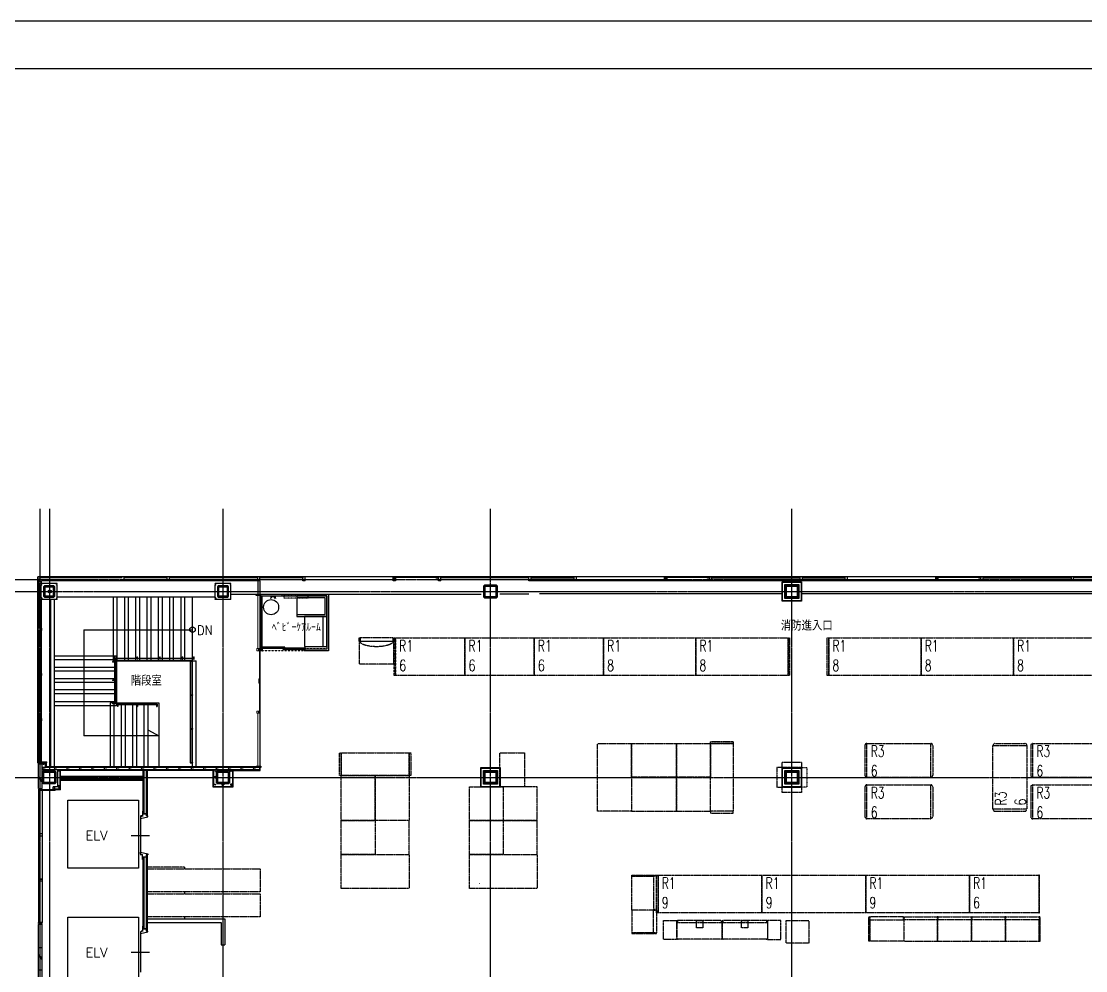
# Model space of a CAD drawing. Header units: millimetres. Extents: x 0 to 181737, y 0 to 59400.
# Drawn here: x 109345 to 137601, y 34191 to 59400 of the extents above; entities that cross this region are included whole.
import ezdxf

# ---------------------------------------------------------------- set-up
doc = ezdxf.new("R2010")
doc.units = ezdxf.units.MM
doc.header["$LTSCALE"] = 0.2
for name, pattern in [('CENTER', [50.8, 31.75, -6.35, 6.35, -6.35]), ('DASHED1', [2.5, 1.25, -1.25]), ('HIDDEN', [9.525, 6.35, -3.175]), ('HIDDEN2', [0.1875, 0.125, -0.0625])]:
    doc.linetypes.add(name, pattern=pattern)
doc.layers.get('Defpoints').update_dxf_attribs({"color": 5})
for name, color, linetype in [('A_室名', 8, 'Continuous'), ('A_建築', 8, 'Continuous'), ('A_建築（下図）', 8, 'Continuous'), ('A_建築（什器）', 8, 'Continuous'), ('A_建築（軽鉄下地）', 8, 'Continuous'), ('A_記述', 3, 'Continuous'), ('冷設', 8, 'HIDDEN')]:
    doc.layers.add(name, color=color, linetype=linetype)
doc.layers.add('A_通芯', color=8, linetype='CENTER', plot=False)
doc.layers.add('冷設_種類', color=213, linetype='HIDDEN', plot=False)
doc.styles.add('ROMANS', font='romans.shx', dxfattribs={"bigfont": 'bigfont.shx'})
doc.styles.get("Standard").update_dxf_attribs({"font": 'simplex.shx', "width": 0.8, "bigfont": 'extfont2.shx'})
doc.styles.add('Standard-A', font='romans.shx', dxfattribs={"bigfont": 'extfont2.shx'})

msp = doc.modelspace()

# ---------------------------------------------------------------- linework, layer by layer
at = {"layer": 'A_建築'}
for p, q in [((112572.5, 39510), (112572.5, 38359.14)), ((112687.5, 39510), (112687.5, 38299.14)), ((110390, 39271.5), (112572.5, 39271.5)), ((110390, 39250.5), (112572.5, 39250.5)), ((112572.5, 37209.14), (112572.5, 35305)), ((112687.5, 37269.14), (112687.5, 35245)), ((112687.5, 35572.07), (114750, 35572.07)), ((112687.5, 35472.07), (114650, 35472.07)), ((114650, 35472.07), (114650, 34875)), ((114750, 35572.07), (114750, 34875)), ((114650, 34875), (114750, 34875))]:
    msp.add_line(p, q, dxfattribs=at)
at = {"layer": 'A_建築', "linetype": 'Continuous'}
for p, q in [((112526, 38279.14), (112513, 38279.14)), ((112513, 38279.14), (112513, 38234.14)), ((112513, 38234.14), (112702.5, 38274.14)), ((112566.5, 38299.14), (112526, 38299.14)), ((112526, 38299.14), (112526, 38279.14)), ((112566.5, 38353.14), (112566.5, 38287.79)), ((112702.5, 38299.14), (112662.5, 38299.14)), ((112702.5, 38274.14), (112702.5, 38299.14)), ((112513, 37289.14), (112513, 37334.14)), ((112513, 37334.14), (112702.5, 37294.14)), ((112526, 37289.14), (112513, 37289.14)), ((112526, 37269.14), (112526, 37289.14)), ((112566.5, 37269.14), (112526, 37269.14)), ((112566.5, 37215.14), (112566.5, 37280.49)), ((112702.5, 37269.14), (112662.5, 37269.14)), ((112702.5, 37294.14), (112702.5, 37269.14)), ((112526, 35225), (112513, 35225)), ((112513, 35225), (112513, 35180)), ((112513, 35180), (112702.5, 35220)), ((112566.5, 35245), (112526, 35245)), ((112526, 35245), (112526, 35225)), ((112566.5, 35299), (112566.5, 35233.65)), ((112702.5, 35245), (112662.5, 35245)), ((112702.5, 35220), (112702.5, 35245))]:
    msp.add_line(p, q, dxfattribs=at)
at = {"layer": 'A_建築'}
for points in [[(129540, 44520), (130060, 44520), (130060, 44000), (129540, 44000)], [(129552.5, 44507.5), (130047.5, 44507.5), (130047.5, 44012.5), (129552.5, 44012.5)], [(121540, 39585), (122060, 39585), (122060, 39065), (121540, 39065)], [(121552.5, 39572.5), (122047.5, 39572.5), (122047.5, 39077.5), (121552.5, 39077.5)], [(129540, 39585), (130060, 39585), (130060, 39065), (129540, 39065)], [(129552.5, 39572.5), (130047.5, 39572.5), (130047.5, 39077.5), (129552.5, 39077.5)], [(112641.5, 38353.14), (112641.5, 38359.14), (112572.5, 38359.14), (112572.5, 38428.14), (112566.5, 38428.14), (112566.5, 38353.14)], [(112641.5, 37215.14), (112641.5, 37209.14), (112572.5, 37209.14), (112572.5, 37140.14), (112566.5, 37140.14), (112566.5, 37215.14)], [(112641.5, 35299), (112641.5, 35305), (112572.5, 35305), (112572.5, 35374), (112566.5, 35374), (112566.5, 35299)]]:
    msp.add_lwpolyline(points, close=True, dxfattribs=at)
at = {"layer": 'A_建築', "lineweight": 13}
for points in [[(115624.98, 42745.03), (115624.98, 44150)], [(115668.97, 41945), (115668.97, 42685.02)], [(115668.97, 41825.02), (115668.97, 41085)], [(115624.98, 41025.03), (115624.98, 39620.02)]]:
    msp.add_lwpolyline(points, dxfattribs=at)
at = {"layer": 'A_建築', "lineweight": 25}
msp.add_lwpolyline([(115690, 39620.02), (115690, 44150)], dxfattribs=at)
at = {"layer": 'A_建築', "lineweight": 13}
for points in [[(115600, 42745.03), (115641.49, 42745.03), (115641.49, 42685.02), (115600, 42685.02)], [(115647.98, 42745.03), (115690, 42745.03), (115690, 42685.02), (115647.98, 42685.02)], [(115690, 41825.02), (115690, 41885.03), (115647.98, 41885.03), (115690, 41885.03), (115690, 41945), (115647.98, 41945), (115647.98, 41885.03), (115647.98, 41825.02)], [(115600, 41025.03), (115641.49, 41025.03), (115641.49, 41085), (115600, 41085)], [(115647.98, 41025.03), (115690, 41025.03), (115690, 41085), (115647.98, 41085)]]:
    msp.add_lwpolyline(points, close=True, dxfattribs=at)
at = {"layer": 'A_建築（下図）', "color": 8, "linetype": 'Continuous'}
for p, q in [((157950, 44645), (109780, 44645)), ((109780, 39735), (109780, 44645)), ((112080, 44645), (112020, 44645)), ((112080, 44545), (112080, 44645)), ((112080, 44545), (112080, 44645)), ((113280, 44645), (113220, 44645)), ((113220, 44545), (113220, 44645)), ((113280, 44545), (113280, 44645)), ((113280, 44545), (113280, 44645)), ((115680, 44645), (115620, 44645)), ((115620, 44545), (115620, 44645)), ((115680, 44545), (115680, 44645)), ((115680, 44545), (115680, 44645)), ((116880, 44645), (116820, 44645)), ((116820, 44545), (116820, 44645)), ((116820, 44615), (116820, 44645)), ((116820, 44615), (116820, 44645)), ((116820, 44645), (116820, 44615)), ((116880, 44545), (116880, 44645)), ((116880, 44545), (116880, 44645)), ((119220, 44615), (119220, 44645)), ((119280, 44645), (119220, 44645)), ((119280, 44615), (119280, 44645)), ((119280, 44615), (119280, 44645)), ((119280, 44645), (119280, 44615)), ((120360, 44615), (120360, 44645)), ((120420, 44645), (120360, 44645)), ((120480, 44645), (120420, 44645)), ((120420, 44545), (120420, 44645)), ((120420, 44615), (120420, 44645)), ((120420, 44615), (120420, 44645)), ((120420, 44645), (120420, 44615)), ((120480, 44545), (120480, 44645)), ((120480, 44545), (120480, 44645)), ((122880, 44645), (122820, 44645)), ((122820, 44545), (122820, 44645)), ((122880, 44545), (122880, 44645)), ((122880, 44545), (122880, 44645)), ((124080, 44645), (124020, 44645)), ((124020, 44545), (124020, 44645)), ((124080, 44545), (124080, 44645)), ((124080, 44545), (124080, 44645)), ((126420, 44615), (126420, 44645)), ((126480, 44645), (126420, 44645)), ((126480, 44615), (126480, 44645)), ((126480, 44615), (126480, 44645)), ((126480, 44645), (126480, 44615)), ((127560, 44615), (127560, 44645)), ((127620, 44645), (127560, 44645)), ((127680, 44645), (127620, 44645)), ((127620, 44545), (127620, 44645)), ((127620, 44615), (127620, 44645)), ((127620, 44615), (127620, 44645)), ((127620, 44645), (127620, 44615)), ((127680, 44545), (127680, 44645)), ((127680, 44545), (127680, 44645)), ((130080, 44645), (130020, 44645)), ((130020, 44545), (130020, 44645)), ((130080, 44545), (130080, 44645)), ((130080, 44545), (130080, 44645)), ((131280, 44645), (131220, 44645)), ((131220, 44545), (131220, 44645)), ((131280, 44545), (131280, 44645)), ((131280, 44545), (131280, 44645)), ((133620, 44615), (133620, 44645)), ((133680, 44645), (133620, 44645)), ((133680, 44615), (133680, 44645)), ((133680, 44615), (133680, 44645)), ((133680, 44645), (133680, 44615)), ((134760, 44615), (134760, 44645)), ((134820, 44645), (134760, 44645)), ((134880, 44645), (134820, 44645)), ((134820, 44545), (134820, 44645)), ((134820, 44615), (134820, 44645)), ((134820, 44615), (134820, 44645)), ((134820, 44645), (134820, 44615)), ((134880, 44545), (134880, 44645)), ((134880, 44545), (134880, 44645)), ((137280, 44645), (137220, 44645)), ((137220, 44545), (137220, 44645)), ((137280, 44545), (137280, 44645)), ((137280, 44545), (137280, 44645)), ((109810, 43285), (109810, 44585)), ((112020, 44625), (109840, 44625)), ((109875.2, 44445), (109875.2, 44470)), ((110295.2, 44470), (109875.2, 44470)), ((109890.2, 44445), (109875.2, 44445)), ((109875.2, 44090), (109875.2, 44430)), ((109890.2, 44430), (109875.2, 44430)), ((113220, 44545), (109880, 44545)), ((109880, 44470), (109880, 44545)), ((109890.2, 44430), (109890.2, 44445)), ((110295.2, 44445), (110280.2, 44445)), ((110280.2, 44430), (110280.2, 44445)), ((110295.2, 44430), (110280.2, 44430)), ((110295.2, 44445), (110295.2, 44470)), ((110295.2, 44090), (110295.2, 44430)), ((112080, 44545), (112020, 44545)), ((113220, 44625), (112080, 44625)), ((113280, 44545), (113220, 44545)), ((115620, 44625), (113280, 44625)), ((115620, 44545), (113280, 44545)), ((114490, 44445), (114490, 44470)), ((114910, 44470), (114490, 44470)), ((114505, 44445), (114490, 44445)), ((114490, 44090), (114490, 44430)), ((114505, 44430), (114490, 44430)), ((114505, 44430), (114505, 44445)), ((114910, 44445), (114895, 44445)), ((114895, 44430), (114895, 44445)), ((114910, 44430), (114895, 44430)), ((114910, 44445), (114910, 44470)), ((114910, 44090), (114910, 44430)), ((115680, 44545), (115620, 44545)), ((115620, 44545), (115620, 44185)), ((116820, 44625), (115680, 44625)), ((115680, 44545), (115680, 44185)), ((116880, 44545), (116820, 44545)), ((119220, 44565), (116880, 44565)), ((119280, 44615), (119220, 44615)), ((119280, 44605), (119220, 44605)), ((119220, 44545), (119220, 44605)), ((119280, 44545), (119220, 44545)), ((120360, 44630), (119280, 44630)), ((119280, 44545), (119280, 44605)), ((119280, 44545), (119280, 44605)), ((119280, 44605), (119280, 44545)), ((120420, 44615), (120360, 44615)), ((120480, 44545), (120420, 44545)), ((122820, 44625), (120480, 44625)), ((121650, 44393), (121667, 44410)), ((121650, 44127), (121650, 44393)), ((121662, 44393), (121667, 44398)), ((121662, 44127), (121662, 44393)), ((121667, 44410), (121933, 44410)), ((121667, 44398), (121933, 44398)), ((121933, 44410), (121950, 44393)), ((121933, 44398), (121938, 44393)), ((121938, 44393), (121938, 44127)), ((121950, 44393), (121950, 44127)), ((122880, 44545), (122820, 44545)), ((122880, 44625), (124020, 44625)), ((157950, 44545), (122880, 44545)), ((124080, 44545), (124020, 44545)), ((126420, 44565), (124080, 44565)), ((126480, 44615), (126420, 44615)), ((126480, 44605), (126420, 44605)), ((126420, 44545), (126420, 44605)), ((126480, 44545), (126420, 44545)), ((127560, 44630), (126480, 44630)), ((126480, 44545), (126480, 44605)), ((126480, 44545), (126480, 44605)), ((126480, 44605), (126480, 44545)), ((127620, 44615), (127560, 44615)), ((127680, 44545), (127620, 44545)), ((127680, 44625), (130020, 44625)), ((129650, 44393), (129667, 44410)), ((129650, 44127), (129650, 44393)), ((129662, 44393), (129667, 44398)), ((129662, 44127), (129662, 44393)), ((129667, 44410), (129933, 44410)), ((129667, 44398), (129933, 44398)), ((129933, 44410), (129950, 44393)), ((129933, 44398), (129938, 44393)), ((129938, 44393), (129938, 44127)), ((129950, 44393), (129950, 44127)), ((130080, 44545), (130020, 44545)), ((130080, 44625), (131220, 44625)), ((131280, 44545), (131220, 44545)), ((133620, 44565), (131280, 44565)), ((133680, 44615), (133620, 44615)), ((133680, 44605), (133620, 44605)), ((133620, 44545), (133620, 44605)), ((133680, 44545), (133620, 44545)), ((134760, 44630), (133680, 44630)), ((133680, 44545), (133680, 44605)), ((133680, 44545), (133680, 44605)), ((133680, 44605), (133680, 44545)), ((134820, 44615), (134760, 44615)), ((134880, 44545), (134820, 44545)), ((134880, 44625), (137220, 44625)), ((137280, 44545), (137220, 44545)), ((138420, 44625), (137280, 44625)), ((109890.2, 44090), (109875.2, 44090)), ((109890.2, 44090), (109890.2, 44075)), ((110295.2, 44090), (110280.2, 44090)), ((110280.2, 44090), (110280.2, 44075)), ((110285, 44115), (114490, 44115)), ((111790, 42421), (111790, 44115)), ((112090, 42421), (112090, 44115)), ((112390, 42421), (112390, 44115)), ((112690, 42421), (112690, 44115)), ((112990, 42421), (112990, 44115)), ((113290, 42421), (113290, 44115)), ((113590, 42421), (113590, 44115)), ((113890, 39607.5), (113890, 44115)), ((114505, 44090), (114490, 44090)), ((114505, 44090), (114505, 44075)), ((114910, 44090), (114895, 44090)), ((114895, 44090), (114895, 44075)), ((114910, 44185), (115580, 44185)), ((115580, 44150), (115580, 44185)), ((115580, 44185), (115700, 44185)), ((115700, 44150), (115580, 44150)), ((115640, 44185), (115682, 44185)), ((115700, 44185), (115700, 44150)), ((115700, 44185), (121550, 44185)), ((121667, 44110), (121650, 44127)), ((121667, 44122), (121662, 44127)), ((121933, 44122), (121667, 44122)), ((121933, 44110), (121667, 44110)), ((121950, 44127), (121933, 44110)), ((121938, 44127), (121933, 44122)), ((121933, 44122), (121933, 44122)), ((121933, 44110), (121933, 44110)), ((122045, 44195), (122820, 44195)), ((129565, 44195), (123105, 44195)), ((129667, 44110), (129650, 44127)), ((129667, 44122), (129662, 44127)), ((129933, 44122), (129667, 44122)), ((129933, 44110), (129667, 44110)), ((129950, 44127), (129933, 44110)), ((129938, 44127), (129933, 44122)), ((129933, 44122), (129933, 44122)), ((129933, 44110), (129933, 44110)), ((139765, 44195), (130035, 44195)), ((109875.2, 44050), (109875.2, 44075)), ((109890.2, 44075), (109875.2, 44075)), ((110295.2, 44050), (109875.2, 44050)), ((109880, 39735), (109880, 44050)), ((110220, 44050), (110220, 39607.5)), ((110295.2, 44075), (110280.2, 44075)), ((110295.2, 44050), (110295.2, 44075)), ((114490, 44050), (114490, 44075)), ((114505, 44075), (114490, 44075)), ((114910, 44050), (114490, 44050)), ((114910, 44075), (114895, 44075)), ((114910, 44050), (114910, 44075)), ((109780, 43285), (109780, 43225)), ((109880, 43285), (109780, 43285)), ((109880, 43285), (109780, 43285)), ((109880, 43285), (109880, 43225)), ((109880, 43225), (109780, 43225)), ((109810, 39735), (109810, 43225)), ((111790, 42445), (110220, 42445)), ((111770, 42397), (111770, 42385)), ((111830, 42397), (111770, 42397)), ((111830, 42385), (111770, 42385)), ((111790, 42427), (113890, 42427)), ((111790, 42421), (113890, 42421)), ((111820, 42521), (111832, 42521)), ((111820, 42461), (111820, 42521)), ((111820, 42461), (111832, 42461)), ((111820, 42385), (111820, 41289.5)), ((111830, 42397), (111830, 42385)), ((111830, 42385), (111830, 41289.5)), ((111832, 42461), (111832, 42521)), ((112420, 42481), (111832, 42481)), ((112420, 42471), (111832, 42471)), ((111864, 42421), (111864, 41227.5)), ((111870, 42421), (111870, 41227.5)), ((112420, 42521), (112432, 42521)), ((112420, 42461), (112420, 42521)), ((112420, 42461), (112432, 42461)), ((112432, 42461), (112432, 42521)), ((113020, 42481), (112432, 42481)), ((113020, 42471), (112432, 42471)), ((113020, 42521), (113032, 42521)), ((113020, 42461), (113020, 42521)), ((113020, 42461), (113032, 42461)), ((113032, 42461), (113032, 42521)), ((113620, 42481), (113032, 42481)), ((113620, 42471), (113032, 42471)), ((113620, 42521), (113632, 42521)), ((113620, 42461), (113620, 42521)), ((113620, 42461), (113632, 42461)), ((113632, 42461), (113632, 42521)), ((113920, 42481), (113632, 42481)), ((113920, 42471), (113632, 42471)), ((113830, 42419.5), (113830, 42407.5)), ((113830, 42419.5), (113890, 42419.5)), ((113830, 42407.5), (113890, 42407.5)), ((113840, 41519.5), (113840, 42407.5)), ((113850, 41519.5), (113850, 42407.5)), ((113890, 42419.5), (113890, 42407.5)), ((113920, 42521), (113932, 42521)), ((113920, 42461), (113920, 42521)), ((113920, 42461), (113932, 42461)), ((113932, 42461), (113932, 42521)), ((111864, 42145), (110220, 42145)), ((109780, 42085), (109780, 42025)), ((109880, 42085), (109780, 42085)), ((109880, 42085), (109780, 42085)), ((109880, 42025), (109780, 42025)), ((109880, 42085), (109880, 42025)), ((111870, 41845), (110220, 41845)), ((111770, 41907), (111770, 41895)), ((111830, 41907), (111770, 41907)), ((111830, 41895), (111770, 41895)), ((111830, 41907), (111830, 41895)), ((111870, 41545), (110220, 41545)), ((111770, 41289.5), (111770, 41277.5)), ((111830, 41289.5), (111770, 41289.5)), ((111830, 41277.5), (111770, 41277.5)), ((111830, 41289.5), (111830, 41277.5)), ((111870, 41307.5), (113000, 41307.5)), ((111870, 41301.5), (113000, 41301.5)), ((111912, 41267.5), (111900, 41267.5)), ((111900, 41267.5), (111900, 41207.5)), ((111912, 41267.5), (111912, 41207.5)), ((112420, 41257.5), (111912, 41257.5)), ((112100, 41307.5), (112100, 39607.5)), ((112400, 41307.5), (112400, 39607.5)), ((112420, 41267.5), (112432, 41267.5)), ((112420, 41267.5), (112420, 41207.5)), ((112432, 41267.5), (112432, 41207.5)), ((112938, 41257.5), (112432, 41257.5)), ((112700, 41307.5), (112700, 39607.5)), ((112938, 41267.5), (112950, 41267.5)), ((112938, 41267.5), (112938, 41207.5)), ((112950, 41267.5), (112950, 41207.5)), ((113000, 41307.5), (113000, 39607.5)), ((113830, 41519.5), (113830, 41507.5)), ((113830, 41519.5), (113890, 41519.5)), ((113830, 41507.5), (113890, 41507.5)), ((113840, 40619.5), (113840, 41507.5)), ((113850, 40619.5), (113850, 41507.5)), ((113890, 41519.5), (113890, 41507.5)), ((111870, 41227.5), (110230, 41227.5)), ((111800, 41227.5), (111800, 39607.5)), ((111912, 41207.5), (111900, 41207.5)), ((112420, 41247.5), (111912, 41247.5)), ((112420, 41207.5), (112432, 41207.5)), ((112938, 41247.5), (112432, 41247.5)), ((112938, 41207.5), (112950, 41207.5)), ((109810, 40885), (109780, 40885)), ((109810, 40885), (109780, 40885)), ((109780, 40885), (109810, 40885)), ((109780, 40885), (109780, 40825)), ((109810, 40825), (109780, 40825)), ((109810, 40885), (109810, 40825)), ((109820, 40885), (109820, 40825)), ((109880, 40885), (109820, 40885)), ((109880, 40885), (109820, 40885)), ((109820, 40885), (109880, 40885)), ((109880, 40825), (109820, 40825)), ((109880, 40885), (109880, 40825)), ((113830, 40619.5), (113830, 40607.5)), ((113830, 40619.5), (113890, 40619.5)), ((113830, 40607.5), (113890, 40607.5)), ((113840, 39719.5), (113840, 40607.5)), ((113850, 39719.5), (113850, 40607.5)), ((113890, 40619.5), (113890, 40607.5)), ((109780, 39700), (109780, 39735)), ((109880, 39735), (109780, 39735)), ((109810, 39735), (109780, 39735)), ((109810, 39735), (109780, 39735)), ((109780, 39735), (109810, 39735)), ((109880, 39700), (109780, 39700)), ((109880, 39700), (109780, 39700)), ((109800, 39677), (109808, 39685)), ((109800, 39033), (109800, 39677)), ((109808, 39685), (109892, 39685)), ((109880, 39700), (109880, 39735)), ((109880, 39735), (110020, 39735)), ((109880, 39710), (110020, 39710)), ((109892, 39685), (109900, 39677)), ((109900, 39033), (109900, 39677)), ((115580, 39587.5), (109900, 39587.5)), ((109990, 39587.5), (109990, 39710)), ((109998, 39587.5), (109998, 39710)), ((115580, 39595.5), (109998, 39595.5)), ((110010, 39607.5), (110010, 39710)), ((115580, 39607.5), (110010, 39607.5)), ((110020, 39710), (110020, 39735)), ((113830, 39719.5), (113830, 39707.5)), ((113830, 39719.5), (113890, 39719.5)), ((113830, 39707.5), (113890, 39707.5)), ((113890, 39719.5), (113890, 39707.5)), ((115580, 39585), (115580, 39620)), ((115580, 39620), (115700, 39620)), ((115700, 39585), (115580, 39585)), ((115677.5, 39522.5), (115677.5, 39585)), ((115690, 39510), (115690, 39585)), ((115700, 39620), (115700, 39585)), ((109800, 39343.82), (109900, 39243.82)), ((109800, 39299.5), (109900, 39199.5)), ((115677.5, 39522.5), (109900, 39522.5)), ((110312.5, 39072.5), (110312.5, 39522.5)), ((110377.5, 39007.5), (110377.5, 39522.5)), ((110390, 38995), (110390, 39510)), ((114440, 39510), (110390, 39510)), ((114440, 39065), (114440, 39510)), ((114452.5, 39142.5), (114452.5, 39522.5)), ((114947.5, 39522.5), (114947.5, 39077.5)), ((114960, 39510), (114960, 39065)), ((114960, 39510), (115690, 39510)), ((109800, 39033), (109808, 39025)), ((109800, 39010), (109800, 38975)), ((109900, 39010), (109800, 39010)), ((109808, 39025), (109892, 39025)), ((109892, 39025), (109900, 39033)), ((109900, 39010), (109900, 38975)), ((110240, 38995), (109900, 38995)), ((110312.5, 39072.5), (110192.62, 39072.5)), ((110192.62, 39007.5), (110192.62, 39072.5)), ((110377.5, 39007.5), (110192.62, 39007.5)), ((110192.62, 38995), (110192.62, 39007.5)), ((110390, 38995), (110192.62, 38995)), ((110240, 38975), (110240, 38995)), ((114960, 39065), (114440, 39065)), ((114947.5, 39077.5), (114452.5, 39077.5)), ((109900, 38975), (109800, 38975)), ((109900, 38975), (109800, 38975)), ((109800, 38975), (109800, 35475)), ((109830, 35475), (109830, 38975)), ((110240, 38975), (109900, 38975)), ((109900, 38975), (109900, 35475)), ((109800, 37825), (109800, 37765)), ((109900, 37825), (109800, 37825)), ((109900, 37825), (109800, 37825)), ((109800, 37825), (109800, 37765)), ((109900, 37825), (109800, 37825)), ((109900, 37825), (109800, 37825)), ((109900, 37765), (109800, 37765)), ((109900, 37765), (109800, 37765)), ((109900, 37825), (109900, 37765)), ((109900, 37825), (109900, 37765)), ((109830, 36625), (109800, 36625)), ((109830, 36625), (109800, 36625)), ((109800, 36625), (109830, 36625)), ((109800, 36625), (109800, 36565)), ((109830, 36565), (109800, 36565)), ((109830, 36625), (109830, 36565)), ((109840, 36625), (109840, 36565)), ((109900, 36625), (109840, 36625)), ((109900, 36625), (109840, 36625)), ((109840, 36625), (109900, 36625)), ((109900, 36565), (109840, 36565)), ((109900, 36625), (109900, 36565)), ((109800, 35440), (109800, 35475)), ((109900, 35475), (109800, 35475)), ((109900, 35440), (109800, 35440)), ((109800, 35417), (109808, 35425)), ((109800, 17533.21), (109800, 35417)), ((109808, 35425), (109892, 35425)), ((109892, 35425), (109900, 35417)), ((109900, 35440), (109900, 35475)), ((109900, 17625.5), (109900, 35417)), ((109899.65, 34801.24), (109799.65, 34801.24)), ((109800, 34624.68), (109900, 34524.68)), ((109800, 34580.36), (109900, 34480.36)), ((109899.65, 34201.24), (109799.65, 34201.24))]:
    msp.add_line(p, q, dxfattribs=at)
at = {"layer": 'A_建築（下図）', "color": 8}
for p, q in [((121625, 44410), (121650, 44435)), ((121625, 44110), (121625, 44410)), ((121650, 44435), (121950, 44435)), ((121650, 44435), (121650, 44435)), ((121950, 44435), (121975, 44410)), ((121975, 44410), (121975, 44110)), ((129625, 44410), (129650, 44435)), ((129625, 44110), (129625, 44410)), ((129650, 44435), (129950, 44435)), ((129650, 44435), (129650, 44435)), ((129950, 44435), (129975, 44410)), ((129975, 44410), (129975, 44110)), ((111890, 42445), (111890, 44115)), ((112190, 42421), (112190, 44115)), ((112490, 42421), (112490, 44115)), ((112790, 42421), (112790, 44115)), ((113090, 42421), (113090, 44115)), ((113390, 42421), (113390, 44115)), ((113690, 42421), (113690, 44115)), ((121650, 44085), (121625, 44110)), ((121950, 44085), (121650, 44085)), ((121975, 44110), (121950, 44085)), ((129650, 44085), (129625, 44110)), ((129950, 44085), (129650, 44085)), ((129975, 44110), (129950, 44085)), ((110120, 44050), (110120, 39607.5)), ((111870, 42545), (110220, 42545)), ((111790, 42445), (111890, 42445)), ((111870, 42421), (111870, 42545)), ((113890, 42421), (113990, 42421)), ((113990, 39607.5), (113990, 42421)), ((111864, 42245), (110220, 42245)), ((111870, 41945), (110220, 41945)), ((111870, 41645), (110220, 41645)), ((111800, 41327.5), (110230, 41327.5)), ((111700, 41307.5), (111700, 39607.5)), ((111870, 41307.5), (111700, 41307.5)), ((111800, 41327.5), (111800, 41227.5)), ((112000, 41307.5), (112000, 39607.5)), ((112300, 41307.5), (112300, 39607.5)), ((112600, 41307.5), (112600, 39607.5))]:
    msp.add_line(p, q, dxfattribs=at)
at = {"layer": 'A_建築（下図）', "linetype": 'Continuous'}
for p, q in [((110584.08, 38717.14), (112459.08, 38717.14)), ((110584.08, 36917.14), (110584.08, 38717.14)), ((112459.08, 38717.14), (112459.08, 36917.14)), ((112510.08, 38311.14), (112510.08, 37257.14)), ((112264.08, 37784.14), (112744.08, 37784.14)), ((112459.08, 36917.14), (110584.08, 36917.14)), ((110584.08, 35613), (112459.08, 35613)), ((110584.08, 33813), (110584.08, 35613)), ((112459.08, 35613), (112459.08, 33813)), ((112510.08, 35207), (112510.08, 34153)), ((112264.08, 34680), (112744.08, 34680))]:
    msp.add_line(p, q, dxfattribs=at)
at = {"layer": 'A_建築（下図）', "color": 8, "linetype": 'Continuous', "flags": 128}
for points in [[(109840, 44585), (109780, 44585), (109780, 44645), (109840, 44645), (109840, 44585)], [(109977.2, 44135), (110193.2, 44135), (110210.2, 44152), (110210.2, 44368), (110193.2, 44385), (109977.2, 44385), (109960.2, 44368), (109960.2, 44152), (109977.2, 44135)], [(109977.2, 44144), (110193.2, 44144), (110201.2, 44152), (110201.2, 44368), (110193.2, 44376), (109977.2, 44376), (109969.2, 44368), (109969.2, 44152), (109977.2, 44144)], [(114592, 44135), (114808, 44135), (114825, 44152), (114825, 44368), (114808, 44385), (114592, 44385), (114575, 44368), (114575, 44152), (114592, 44135)], [(114592, 44144), (114808, 44144), (114816, 44152), (114816, 44368), (114808, 44376), (114592, 44376), (114584, 44368), (114584, 44152), (114592, 44144)], [(110218.2, 39175), (109952.2, 39175), (109935.2, 39192), (109935.2, 39458), (109952.2, 39475), (110218.2, 39475), (110235.2, 39458), (110235.2, 39192), (110218.2, 39175)], [(110218.2, 39187), (109952.2, 39187), (109947.2, 39192), (109947.2, 39458), (109952.2, 39463), (110218.2, 39463), (110223.2, 39458), (110223.2, 39192), (110218.2, 39187)], [(114833, 39175), (114567, 39175), (114550, 39192), (114550, 39458), (114567, 39475), (114833, 39475), (114850, 39458), (114850, 39192), (114833, 39175)], [(114833, 39175), (114567, 39175), (114550, 39192), (114550, 39458), (114567, 39475), (114833, 39475), (114850, 39458), (114850, 39192), (114833, 39175)], [(114833, 39175), (114567, 39175), (114550, 39192), (114550, 39458), (114567, 39475), (114833, 39475), (114850, 39458), (114850, 39192), (114833, 39175)], [(114833, 39187), (114567, 39187), (114562, 39192), (114562, 39458), (114567, 39463), (114833, 39463), (114838, 39458), (114838, 39192), (114833, 39187)], [(114833, 39187), (114567, 39187), (114562, 39192), (114562, 39458), (114567, 39463), (114833, 39463), (114838, 39458), (114838, 39192), (114833, 39187)], [(114833, 39187), (114567, 39187), (114562, 39192), (114562, 39458), (114567, 39463), (114833, 39463), (114838, 39458), (114838, 39192), (114833, 39187)], [(121933, 39175), (121667, 39175), (121650, 39192), (121650, 39458), (121667, 39475), (121933, 39475), (121950, 39458), (121950, 39192), (121933, 39175)], [(121933, 39187), (121667, 39187), (121662, 39192), (121662, 39458), (121667, 39463), (121933, 39463), (121938, 39458), (121938, 39192), (121933, 39187)], [(129933, 39175), (129667, 39175), (129650, 39192), (129650, 39458), (129667, 39475), (129933, 39475), (129950, 39458), (129950, 39192), (129933, 39175)], [(129933, 39187), (129667, 39187), (129662, 39192), (129662, 39458), (129667, 39463), (129933, 39463), (129938, 39458), (129938, 39192), (129933, 39187)]]:
    msp.add_lwpolyline(points, close=True, dxfattribs=at)
at = {"layer": 'A_建築（下図）', "color": 8, "flags": 128}
for points in [[(109960.2, 44110), (110210.2, 44110), (110235.2, 44135), (110235.2, 44385), (110210.2, 44410), (109960.2, 44410), (109935.2, 44385), (109935.2, 44135), (109960.2, 44110)], [(114575, 44110), (114825, 44110), (114850, 44135), (114850, 44385), (114825, 44410), (114575, 44410), (114550, 44385), (114550, 44135), (114575, 44110)], [(109935.2, 39500), (110235.2, 39500), (110260.2, 39475), (110260.2, 39175), (110235.2, 39150), (109935.2, 39150), (109910.2, 39175), (109910.2, 39475), (109935.2, 39500)], [(114550, 39500), (114850, 39500), (114875, 39475), (114875, 39175), (114850, 39150), (114550, 39150), (114525, 39175), (114525, 39475), (114550, 39500)], [(121650, 39500), (121950, 39500), (121975, 39475), (121975, 39175), (121950, 39150), (121650, 39150), (121625, 39175), (121625, 39475), (121650, 39500)], [(129650, 39500), (129950, 39500), (129975, 39475), (129975, 39175), (129950, 39150), (129650, 39150), (129625, 39175), (129625, 39475), (129650, 39500)]]:
    msp.add_lwpolyline(points, close=True, dxfattribs=at)
at = {"layer": 'A_建築（下図）', "color": 8, "linetype": 'Continuous', "flags": 128}
for points in [[(109940, 39675), (109940, 39665), (109925, 39665), (109925, 39710), (109940, 39710), (109943, 39705), (109972, 39705), (109975, 39710), (109990, 39710), (109990, 39665), (109975, 39665), (109975, 39675)], [(109960, 39537.5), (109970, 39537.5), (109970, 39522.5), (109925, 39522.5), (109925, 39537.5), (109930, 39540.5), (109930, 39569.5), (109925, 39572.5), (109925, 39587.5), (109970, 39587.5), (109970, 39572.5), (109960, 39572.5)], [(110265, 39537.5), (110275, 39537.5), (110275, 39522.5), (110230, 39522.5), (110230, 39537.5), (110235, 39540.5), (110235, 39569.5), (110230, 39572.5), (110230, 39587.5), (110275, 39587.5), (110275, 39572.5), (110265, 39572.5)], [(110595, 39537.5), (110605, 39537.5), (110605, 39522.5), (110560, 39522.5), (110560, 39537.5), (110565, 39540.5), (110565, 39569.5), (110560, 39572.5), (110560, 39587.5), (110605, 39587.5), (110605, 39572.5), (110595, 39572.5)], [(110925, 39537.5), (110935, 39537.5), (110935, 39522.5), (110890, 39522.5), (110890, 39537.5), (110895, 39540.5), (110895, 39569.5), (110890, 39572.5), (110890, 39587.5), (110935, 39587.5), (110935, 39572.5), (110925, 39572.5)], [(111255, 39537.5), (111265, 39537.5), (111265, 39522.5), (111220, 39522.5), (111220, 39537.5), (111225, 39540.5), (111225, 39569.5), (111220, 39572.5), (111220, 39587.5), (111265, 39587.5), (111265, 39572.5), (111255, 39572.5)], [(111585, 39537.5), (111595, 39537.5), (111595, 39522.5), (111550, 39522.5), (111550, 39537.5), (111555, 39540.5), (111555, 39569.5), (111550, 39572.5), (111550, 39587.5), (111595, 39587.5), (111595, 39572.5), (111585, 39572.5)], [(111915, 39537.5), (111925, 39537.5), (111925, 39522.5), (111880, 39522.5), (111880, 39537.5), (111885, 39540.5), (111885, 39569.5), (111880, 39572.5), (111880, 39587.5), (111925, 39587.5), (111925, 39572.5), (111915, 39572.5)], [(112245, 39537.5), (112255, 39537.5), (112255, 39522.5), (112210, 39522.5), (112210, 39537.5), (112215, 39540.5), (112215, 39569.5), (112210, 39572.5), (112210, 39587.5), (112255, 39587.5), (112255, 39572.5), (112245, 39572.5)], [(112575, 39537.5), (112585, 39537.5), (112585, 39522.5), (112540, 39522.5), (112540, 39537.5), (112545, 39540.5), (112545, 39569.5), (112540, 39572.5), (112540, 39587.5), (112585, 39587.5), (112585, 39572.5), (112575, 39572.5)], [(112905, 39537.5), (112915, 39537.5), (112915, 39522.5), (112870, 39522.5), (112870, 39537.5), (112875, 39540.5), (112875, 39569.5), (112870, 39572.5), (112870, 39587.5), (112915, 39587.5), (112915, 39572.5), (112905, 39572.5)], [(113235, 39537.5), (113245, 39537.5), (113245, 39522.5), (113200, 39522.5), (113200, 39537.5), (113205, 39540.5), (113205, 39569.5), (113200, 39572.5), (113200, 39587.5), (113245, 39587.5), (113245, 39572.5), (113235, 39572.5)], [(113565, 39537.5), (113575, 39537.5), (113575, 39522.5), (113530, 39522.5), (113530, 39537.5), (113535, 39540.5), (113535, 39569.5), (113530, 39572.5), (113530, 39587.5), (113575, 39587.5), (113575, 39572.5), (113565, 39572.5)], [(113895, 39537.5), (113905, 39537.5), (113905, 39522.5), (113860, 39522.5), (113860, 39537.5), (113865, 39540.5), (113865, 39569.5), (113860, 39572.5), (113860, 39587.5), (113905, 39587.5), (113905, 39572.5), (113895, 39572.5)], [(114225, 39537.5), (114235, 39537.5), (114235, 39522.5), (114190, 39522.5), (114190, 39537.5), (114195, 39540.5), (114195, 39569.5), (114190, 39572.5), (114190, 39587.5), (114235, 39587.5), (114235, 39572.5), (114225, 39572.5)], [(114555, 39537.5), (114565, 39537.5), (114565, 39522.5), (114520, 39522.5), (114520, 39537.5), (114525, 39540.5), (114525, 39569.5), (114520, 39572.5), (114520, 39587.5), (114565, 39587.5), (114565, 39572.5), (114555, 39572.5)], [(114885, 39537.5), (114895, 39537.5), (114895, 39522.5), (114850, 39522.5), (114850, 39537.5), (114855, 39540.5), (114855, 39569.5), (114850, 39572.5), (114850, 39587.5), (114895, 39587.5), (114895, 39572.5), (114885, 39572.5)], [(115215, 39537.5), (115225, 39537.5), (115225, 39522.5), (115180, 39522.5), (115180, 39537.5), (115185, 39540.5), (115185, 39569.5), (115180, 39572.5), (115180, 39587.5), (115225, 39587.5), (115225, 39572.5), (115215, 39572.5)], [(115545, 39537.5), (115555, 39537.5), (115555, 39522.5), (115510, 39522.5), (115510, 39537.5), (115515, 39540.5), (115515, 39569.5), (115510, 39572.5), (115510, 39587.5), (115555, 39587.5), (115555, 39572.5), (115545, 39572.5)], [(110327.5, 39487.5), (110327.5, 39477.5), (110312.5, 39477.5), (110312.5, 39522.5), (110327.5, 39522.5), (110330.5, 39517.5), (110359.5, 39517.5), (110362.5, 39522.5), (110377.5, 39522.5), (110377.5, 39477.5), (110362.5, 39477.5), (110362.5, 39487.5)], [(114502.5, 39487.5), (114502.5, 39477.5), (114517.5, 39477.5), (114517.5, 39522.5), (114502.5, 39522.5), (114499.5, 39517.5), (114470.5, 39517.5), (114467.5, 39522.5), (114452.5, 39522.5), (114452.5, 39477.5), (114467.5, 39477.5), (114467.5, 39487.5)], [(114502.5, 39312.5), (114502.5, 39302.5), (114517.5, 39302.5), (114517.5, 39347.5), (114502.5, 39347.5), (114499.5, 39342.5), (114470.5, 39342.5), (114467.5, 39347.5), (114452.5, 39347.5), (114452.5, 39302.5), (114467.5, 39302.5), (114467.5, 39312.5)], [(114897.5, 39487.5), (114897.5, 39477.5), (114882.5, 39477.5), (114882.5, 39522.5), (114897.5, 39522.5), (114900.5, 39517.5), (114929.5, 39517.5), (114932.5, 39522.5), (114947.5, 39522.5), (114947.5, 39477.5), (114932.5, 39477.5), (114932.5, 39487.5)], [(110202.62, 39022.5), (110192.62, 39022.5), (110192.62, 39007.5), (110237.62, 39007.5), (110237.62, 39022.5), (110232.62, 39025.5), (110232.62, 39054.5), (110237.62, 39057.5), (110237.62, 39072.5), (110192.62, 39072.5), (110192.62, 39057.5), (110202.62, 39057.5)], [(110327.5, 39082.5), (110327.5, 39072.5), (110312.5, 39072.5), (110312.5, 39117.5), (110327.5, 39117.5), (110330.5, 39112.5), (110359.5, 39112.5), (110362.5, 39117.5), (110377.5, 39117.5), (110377.5, 39072.5), (110362.5, 39072.5), (110362.5, 39082.5)], [(110342.5, 39022.5), (110332.5, 39022.5), (110332.5, 39007.5), (110377.5, 39007.5), (110377.5, 39022.5), (110372.5, 39025.5), (110372.5, 39054.5), (110377.5, 39057.5), (110377.5, 39072.5), (110332.5, 39072.5), (110332.5, 39057.5), (110342.5, 39057.5)], [(114487.5, 39092.5), (114497.5, 39092.5), (114497.5, 39077.5), (114452.5, 39077.5), (114452.5, 39092.5), (114457.5, 39095.5), (114457.5, 39124.5), (114452.5, 39127.5), (114452.5, 39142.5), (114497.5, 39142.5), (114497.5, 39127.5), (114487.5, 39127.5)], [(114712.5, 39092.5), (114722.5, 39092.5), (114722.5, 39077.5), (114677.5, 39077.5), (114677.5, 39092.5), (114682.5, 39095.5), (114682.5, 39124.5), (114677.5, 39127.5), (114677.5, 39142.5), (114722.5, 39142.5), (114722.5, 39127.5), (114712.5, 39127.5)], [(114912.5, 39092.5), (114902.5, 39092.5), (114902.5, 39077.5), (114947.5, 39077.5), (114947.5, 39092.5), (114942.5, 39095.5), (114942.5, 39124.5), (114947.5, 39127.5), (114947.5, 39142.5), (114902.5, 39142.5), (114902.5, 39127.5), (114912.5, 39127.5)]]:
    msp.add_lwpolyline(points, dxfattribs=at)
at = {"layer": 'A_建築（什器）', "linetype": 'DASHED1', "ltscale": 0.3}
for p, q in [((116956.86, 44145), (116253.75, 44145)), ((116321, 44086.59), (116321, 44145)), ((116956.86, 44086.59), (116321, 44086.59)), ((116956.86, 44086.59), (116956.86, 44145))]:
    msp.add_line(p, q, dxfattribs=at)
at = {"layer": 'A_建築（什器）'}
for p, q in [((117360, 42795), (117360, 43595)), ((116857, 42725), (116857, 42685))]:
    msp.add_line(p, q, dxfattribs=at)
at = {"layer": 'A_建築（什器）', "linetype": 'DASHED1', "ltscale": 3}
for p, q in [((116857, 42685), (115740, 42685)), ((117435, 42740), (116890, 42740))]:
    msp.add_line(p, q, dxfattribs=at)
at = {"layer": 'A_建築（什器）', "color": 8, "linetype": 'HIDDEN2', "ltscale": 50}
for p, q in [((112687.5, 36942.07), (112687.5, 35597.07)), ((112687.5, 36892.07), (115690.02, 36892.07)), ((115690.02, 36892.07), (115690.02, 36282.07)), ((115690.02, 36282.07), (112687.5, 36282.07)), ((112687.5, 36232.07), (115690.02, 36232.07)), ((112687.5, 35622.07), (112687.5, 36232.07)), ((115690.02, 36232.07), (115690.02, 35622.07)), ((115690.02, 35622.07), (112687.5, 35622.07))]:
    msp.add_line(p, q, dxfattribs=at)
at = {"layer": 'A_建築（什器）'}
for points in [[(115740, 42685), (115700, 42685), (115700, 44185), (117500, 44185)], [(115740, 42685), (115740, 44145), (117460, 44145), (117460, 42725), (116847, 42725)], [(115981.97, 44145), (115964.72, 44077.89), (116030.5, 44145)], [(116078.69, 44145), (116095.93, 44077.89), (116030.5, 44145)], [(117500, 44185), (117500, 42685), (116857, 42685)], [(115740, 42685), (115750, 42684.87), (115750, 42725), (115740, 42725)]]:
    msp.add_lwpolyline(points, dxfattribs=at)
for points in [[(117460, 44145), (116660, 44145), (116660, 43595), (117460, 43595)], [(117410, 44095), (116660, 44095), (116660, 43645), (117410, 43645)], [(117460, 43595), (116860, 43595), (116860, 42795), (117460, 42795)], [(115750, 42785), (115750, 42755), (116340, 42755), (116340, 42785)], [(116290, 42755), (116290, 42725), (116890, 42725), (116890, 42755)]]:
    msp.add_lwpolyline(points, close=True, dxfattribs=at)
at = {"layer": 'A_建築（什器）', "color": 8, "linetype": 'HIDDEN2', "ltscale": 50}
for points in [[(118339.95, 42945.15), (118313.95, 42945.15), (118313.95, 43025.15), (118339.95, 43025.15)], [(119213.95, 43025.15), (118339.95, 43025.15), (118339.95, 42945.15), (119213.95, 42945.15)], [(119239.95, 42945.15), (119213.95, 42945.15), (119213.95, 43025.15), (119239.95, 43025.15)], [(119226.95, 42329.15), (118326.95, 42329.15), (118326.95, 42945.15), (119226.95, 42945.15)], [(112687.5, 36892.07), (113687.5, 36892.07), (113687.5, 36942.07), (112687.5, 36942.07)], [(112687.5, 36232.07), (113687.5, 36232.07), (113687.5, 36282.07), (112687.5, 36282.07)], [(112687.5, 35572.07), (113687.5, 35572.07), (113687.5, 35622.07), (112687.5, 35622.07)]]:
    msp.add_lwpolyline(points, close=True, dxfattribs=at)
at = {"layer": 'A_建築（什器）'}
msp.add_circle((115976.89, 43843.59), 200, dxfattribs=at)
at = {"layer": 'A_建築（什器）', "color": 8, "linetype": 'HIDDEN2', "ltscale": 50, "extrusion": (0, 0, -1)}
msp.add_ellipse((118776.77, 42946.26), major_axis=(-450, -0.84), ratio=0.33866667, start_param=3.15441859, end_param=6.28135302, dxfattribs=at)
at = {"layer": 'A_建築（軽鉄下地）', "color": 8, "ltscale": 50}
for p, q in [((110390, 39357.5), (112572.5, 39357.5)), ((110390, 39292.5), (112572.5, 39292.5)), ((112585, 39510), (112585, 38359.14)), ((112597.5, 39510), (112597.5, 38359.14)), ((112662.5, 39510), (112662.5, 38299.14)), ((112675, 39510), (112675, 38299.14)), ((112585, 37209.14), (112585, 35305)), ((112597.5, 37209.14), (112597.5, 35305)), ((112662.5, 37269.14), (112662.5, 35245)), ((112675, 37269.14), (112675, 35245))]:
    msp.add_line(p, q, dxfattribs=at)
at = {"layer": 'A_建築（軽鉄下地）'}
for points in [[(129617.5, 44442.5), (129982.5, 44442.5), (129982.5, 44077.5), (129617.5, 44077.5)], [(121617.5, 39507.5), (121982.5, 39507.5), (121982.5, 39142.5), (121617.5, 39142.5)], [(129617.5, 39507.5), (129982.5, 39507.5), (129982.5, 39142.5), (129617.5, 39142.5)]]:
    msp.add_lwpolyline(points, close=True, dxfattribs=at)
at = {"layer": 'A_記述', "color": 8}
for p, q in [((111005, 43246), (111005, 40425)), ((111005, 43246), (113890, 43246)), ((113000, 40425), (111005, 40425)), ((112722.35, 40573.49), (113000, 40425))]:
    msp.add_line(p, q, dxfattribs=at)
msp.add_circle((113890, 43246), 74.41, dxfattribs=at)
at = {"layer": 'A_通芯', "color": 8}
for points in [[(109850, 14565.35), (109850, 46450.31)], [(110100, 14565.35), (110100, 46450.31)], [(114700, 14565.35), (114700, 46450.31)], [(121800, 14565.35), (121800, 46450.31)], [(129800, 14565.35), (129800, 46450.31)], [(106118.42, 44575), (161724.97, 44575)], [(108422.81, 44260), (161724.97, 44260)], [(106118.42, 39325), (161724.97, 39325)]]:
    msp.add_lwpolyline(points, dxfattribs=at)
at = {"layer": 'Defpoints'}
for points in [[(94100, 0), (178200, 0), (178200, 59400), (94100, 59400)], [(95415, 58150), (176885, 58150), (176885, 3138.54), (95415, 3138.54)]]:
    msp.add_lwpolyline(points, close=True, dxfattribs=at)
msp.add_circle((110100, 44260), 42.82, dxfattribs=at)
at = {"layer": '冷設', "color": 8, "linetype": 'HIDDEN2', "ltscale": 50}
for p, q in [((131739.98, 40170), (131739.98, 39380)), ((133539.98, 40170), (133539.98, 39380)), ((135194.98, 40225), (135984.98, 40225)), ((136139.98, 40170), (136139.98, 39380)), ((131739.98, 39070), (131739.98, 38280)), ((133539.98, 39070), (133539.98, 38280)), ((136139.98, 39070), (136139.98, 38280)), ((135194.98, 38425), (135984.98, 38425)), ((127934, 35525.1), (126766, 35525.1)), ((129134, 35525.1), (127966, 35525.1))]:
    msp.add_line(p, q, dxfattribs=at)
at = {"layer": '冷設', "color": 8, "linetype": 'HIDDEN2', "ltscale": 40}
msp.add_lwpolyline([(119239.95, 43025.15), (119279.95, 43025.15), (119279.95, 42025.24), (119239.95, 42025.24)], close=True, dxfattribs=at)
at = {"layer": '冷設', "color": 8, "linetype": 'HIDDEN2', "ltscale": 50}
for points in [[(119279.95, 43025.15), (121119.95, 43025.15), (121119.95, 42025.15), (119279.95, 42025.15)], [(121119.95, 43025.15), (122959.95, 43025.15), (122959.95, 42025.15), (121119.95, 42025.15)], [(122959.95, 43025.15), (124799.95, 43025.15), (124799.95, 42025.15), (122959.95, 42025.15)], [(124799.95, 43025.05), (127249.95, 43025.05), (127249.95, 42025.05), (124799.95, 42025.05)], [(127249.95, 43025.24), (129699.95, 43025.24), (129699.95, 42025.24), (127249.95, 42025.24)], [(129699.95, 43025.15), (129739.95, 43025.15), (129739.95, 42025.24), (129699.95, 42025.24)], [(130739.95, 43025.05), (130779.95, 43025.05), (130779.95, 42025.05), (130739.95, 42025.05)], [(130779.95, 43025.05), (133229.95, 43025.05), (133229.95, 42025.05), (130779.95, 42025.05)], [(133229.95, 43025.05), (135679.95, 43025.05), (135679.95, 42025.05), (133229.95, 42025.05)], [(135679.95, 43025.05), (138129.95, 43025.05), (138129.95, 42025.05), (135679.95, 42025.05)], [(124639.95, 40225.49), (125539.95, 40225.49), (125539.95, 38425.49), (124639.95, 38425.49)], [(126739.95, 39325.49), (125539.95, 39325.49), (125539.95, 40225.49), (126739.95, 40225.49)], [(126739.95, 40225.49), (127639.95, 40225.49), (127639.95, 39325.49), (126739.95, 39325.49)], [(127639.95, 40275.49), (128239.95, 40275.49), (128239.95, 40225.49), (127639.95, 40225.49)], [(128239.95, 38425.49), (127639.95, 38425.49), (127639.95, 40225.49), (128239.95, 40225.49)], [(131794.98, 40225), (133484.98, 40225), (133484.98, 39325), (131794.98, 39325)], [(135139.98, 38480), (135139.98, 40170), (136039.98, 40170), (136039.98, 38480)], [(136194.98, 40225), (137884.98, 40225), (137884.98, 39325), (136194.98, 39325)], [(117789.49, 39977.49), (117839.49, 39977.49), (117839.49, 39377.49), (117789.49, 39377.49)], [(117839.49, 39977.49), (119639.49, 39977.49), (119639.49, 39377.49), (117839.49, 39377.49)], [(119639.49, 39977.49), (119689.49, 39977.49), (119689.49, 39377.49), (119639.49, 39377.49)], [(122047.49, 39972.49), (122707.49, 39972.49), (122707.49, 39077.49), (122047.49, 39077.49)], [(129399.98, 39065), (129539.98, 39065), (129539.98, 39584.99), (129399.98, 39584.99)], [(129539.98, 39724.99), (130059.98, 39724.99), (130059.98, 39585), (129539.98, 39585)], [(117839.49, 39377.49), (118739.49, 39377.49), (118739.49, 38177.49), (117839.49, 38177.49)], [(118739.49, 39377.49), (119639.49, 39377.49), (119639.49, 38177.49), (118739.49, 38177.49)], [(125539.95, 38425.49), (126739.95, 38425.49), (126739.95, 39325.49), (125539.95, 39325.49)], [(127639.95, 39325.49), (126739.95, 39325.49), (126739.95, 38425.49), (127639.95, 38425.49)], [(121239.49, 39077.49), (122139.49, 39077.49), (122139.49, 38177.49), (121239.49, 38177.49)], [(122139.49, 38177.49), (123039.49, 38177.49), (123039.49, 39077.49), (122139.49, 39077.49)], [(129539.98, 39065), (130059.98, 39065), (130059.98, 38925), (129539.98, 38925)], [(131794.98, 39125), (133484.98, 39125), (133484.98, 38225), (131794.98, 38225)], [(136194.98, 39125), (137884.98, 39125), (137884.98, 38225), (136194.98, 38225)], [(117839.49, 38177.49), (118739.49, 38177.49), (118739.49, 37277.49), (117839.49, 37277.49)], [(118739.49, 37277.49), (119639.49, 37277.49), (119639.49, 38177.49), (118739.49, 38177.49)], [(122139.49, 37277.49), (121239.49, 37277.49), (121239.49, 38177.49), (122139.49, 38177.49)], [(123039.49, 38177.49), (122139.49, 38177.49), (122139.49, 37277.49), (123039.49, 37277.49)], [(127639.95, 38375.49), (128239.95, 38375.49), (128239.95, 38425.49), (127639.95, 38425.49)], [(117839.49, 37277.49), (119639.49, 37277.49), (119639.49, 36377.49), (117839.49, 36377.49)], [(121239.49, 37277.49), (123039.49, 37277.49), (123039.49, 36377.49), (121239.49, 36377.49)], [(125556, 36700.1), (125556, 36725.1), (126210, 36725.1), (126210, 36700.1)], [(125556, 35800.1), (125556, 36700.1), (126130, 36700.1), (126130, 35800.1)], [(126130, 36700.1), (126130, 36713.1), (126210, 36713.1), (126210, 36700.1)], [(126210, 35800.1), (126210, 36700.1), (126130, 36700.1), (126130, 35800.1)], [(126210, 36725.1), (126250, 36725.1), (126250, 35725.1), (126210, 35725.1)], [(126250, 36725.1), (129005, 36725.1), (129005, 35725.1), (126250, 35725.1)], [(129005, 36725.1), (131760, 36725.1), (131760, 35725.1), (129005, 35725.1)], [(131760, 36725.1), (134515, 36725.1), (134515, 35725.1), (131760, 35725.1)], [(134515, 36725.1), (136355, 36725.1), (136355, 35725.1), (134515, 35725.1)], [(136355, 35725.1), (136375, 35725.1), (136375, 36725.1), (136355, 36725.1)], [(125556, 35800.1), (125556, 35200.1), (126130, 35200.1), (126130, 35800.1)], [(126130, 35813.1), (126130, 35800.1), (126210, 35800.1), (126210, 35813.1)], [(126210, 35800.1), (126210, 35200.1), (126130, 35200.1), (126130, 35800.1)], [(126130, 35787.1), (126130, 35800.1), (126210, 35800.1), (126210, 35787.1)], [(131870, 34971.1), (131845, 34971.1), (131845, 35625.1), (131870, 35625.1)], [(131870, 35545.1), (131857, 35545.1), (131857, 35625.1), (131870, 35625.1)], [(132770, 35625.1), (131870, 35625.1), (131870, 35545.1), (132770, 35545.1)], [(132757, 35545.1), (132770, 35545.1), (132770, 35625.1), (132757, 35625.1)], [(132770, 35625.1), (133670, 35625.1), (133670, 35545.1), (132770, 35545.1)], [(132783, 35545.1), (132770, 35545.1), (132770, 35625.1), (132783, 35625.1)], [(133657, 35545.1), (133670, 35545.1), (133670, 35625.1), (133657, 35625.1)], [(133670, 35545.1), (133683, 35545.1), (133683, 35625.1), (133670, 35625.1)], [(133670, 35625.1), (134570, 35625.1), (134570, 35545.1), (133670, 35545.1)], [(134557, 35545.1), (134570, 35545.1), (134570, 35625.1), (134557, 35625.1)], [(134570, 35545.1), (134583, 35545.1), (134583, 35625.1), (134570, 35625.1)], [(134570, 35625.1), (135470, 35625.1), (135470, 35545.1), (134570, 35545.1)], [(135457, 35545.1), (135470, 35545.1), (135470, 35625.1), (135457, 35625.1)], [(135470, 35545.1), (135483, 35545.1), (135483, 35625.1), (135470, 35625.1)], [(135470, 35625.1), (136370, 35625.1), (136370, 35545.1), (135470, 35545.1)], [(136370, 35545.1), (136383, 35545.1), (136383, 35625.1), (136370, 35625.1)], [(136370, 34971.1), (136395, 34971.1), (136395, 35625.1), (136370, 35625.1)], [(126390, 35525.1), (126750, 35525.1), (126750, 35015.1), (126390, 35015.1)], [(126750, 35525.1), (126766, 35525.1), (126766, 35475.1), (126750, 35475.1)], [(127265, 35525.1), (127435, 35525.1), (127435, 35325.1), (127265, 35325.1)], [(127934, 35525.1), (127950, 35525.1), (127950, 35475.1), (127934, 35475.1)], [(127950, 35525.1), (127966, 35525.1), (127966, 35475.1), (127950, 35475.1)], [(128465, 35525.1), (128635, 35525.1), (128635, 35325.1), (128465, 35325.1)], [(129134, 35525.1), (129150, 35525.1), (129150, 35475.1), (129134, 35475.1)], [(129150, 35015.1), (129510, 35015.1), (129510, 35525.1), (129150, 35525.1)], [(129650, 35525.1), (130250, 35525.1), (130250, 34925.1), (129650, 34925.1)], [(132770, 34971.1), (131870, 34971.1), (131870, 35545.1), (132770, 35545.1)], [(132770, 34971.1), (133670, 34971.1), (133670, 35545.1), (132770, 35545.1)], [(133670, 34971.1), (134570, 34971.1), (134570, 35545.1), (133670, 35545.1)], [(134570, 34971.1), (135470, 34971.1), (135470, 35545.1), (134570, 35545.1)], [(135470, 34971.1), (136370, 34971.1), (136370, 35545.1), (135470, 35545.1)], [(125556, 35200.1), (125556, 35175.1), (126210, 35175.1), (126210, 35200.1)], [(126130, 35200.1), (126130, 35187.1), (126210, 35187.1), (126210, 35200.1)]]:
    msp.add_lwpolyline(points, close=True, dxfattribs=at)
at = {"layer": '冷設', "color": 8, "linetype": 'HIDDEN2'}
msp.add_lwpolyline([(130059.98, 39584.99), (130199.98, 39584.99), (130199.98, 39065), (130059.98, 39065)], close=True, dxfattribs=at)
at = {"layer": '冷設', "color": 8, "linetype": 'HIDDEN2', "ltscale": 50}
for points in [[(126750, 35475.1), (127950, 35475.1), (127950, 35055.1, -0.41421356), (127920, 35025.1), (126780, 35025.1, -0.41421356), (126750, 35055.1)], [(127950, 35475.1), (129150, 35475.1), (129150, 35055.1, -0.41421356), (129120, 35025.1), (127980, 35025.1, -0.41421356), (127950, 35055.1)]]:
    msp.add_lwpolyline(points, format="xyb", close=True, dxfattribs=at)
for centre, start, end in [((131794.98, 40170), 90, 180), ((133484.98, 40170), 0, 90), ((135194.98, 40170), 90, 180), ((135984.98, 40170), 0, 90), ((136194.98, 40170), 90, 180), ((131794.98, 39380), 180, 270), ((133484.98, 39380), 270, 0), ((136194.98, 39380), 180, 270), ((131794.98, 39070), 90, 180), ((133484.98, 39070), 0, 90), ((136194.98, 39070), 90, 180), ((135194.98, 38480), 180, 270), ((135984.98, 38480), 270, 0), ((131794.98, 38280), 180, 270), ((133484.98, 38280), 270, 0), ((136194.98, 38280), 180, 270)]:
    msp.add_arc(centre, 55, start, end, dxfattribs=at)

# ---------------------------------------------------------------- texts
at = {"layer": 'A_室名', "style": 'ROMANS'}
msp.add_text('ﾍﾞﾋﾞｰｹｱﾙｰﾑ', height=200, dxfattribs=at).set_placement((115996.06, 43198.11))
at = {"layer": 'A_室名'}
for s, p in [('消防進入口', (129509.06, 43224.32)), ('階段室', (112250.92, 41763)), ('ELV', (111054.82, 37656.62)), ('ELV', (111054.82, 34552.49))]:
    msp.add_text(s, height=250, dxfattribs=at).set_placement(p)
at = {"layer": 'A_記述', "color": 8, "style": 'Standard-A', "width": 0.9}
msp.add_text('DN', height=250, dxfattribs=at).set_placement((114008.77, 43104.94))
at = {"layer": '冷設', "color": 8, "ltscale": 3, "flags": 1}
for tag, s in [('______', ''), ('____', ''), ('__', 'H')]:
    msp.add_attdef(tag, (121509.78, 36501.24), s, height=0.18, rotation=90, dxfattribs=at)
at = {"layer": '冷設_種類', "width": 0.7}
for s, p in [('R1', (119377.51, 42667.85)), ('R1', (121217.51, 42667.76)), ('R1', (123057.51, 42667.85)), ('R1', (124897.51, 42667.85)), ('R1', (127347.51, 42667.85)), ('R1', (130877.51, 42667.85)), ('R1', (133327.51, 42667.66)), ('R1', (135777.51, 42667.66)), ('6', (119379.62, 42147.19)), ('6', (121219.62, 42147.09)), ('6', (123059.62, 42147.19)), ('8', (124899.62, 42147.19)), ('8', (127349.62, 42147.19)), ('8', (130879.62, 42147.19)), ('8', (133329.62, 42147)), ('8', (135779.62, 42147)), ('R3', (131892.54, 39867.61)), ('R3', (136292.54, 39867.61)), ('6', (131894.66, 39346.94)), ('6', (136294.66, 39346.94)), ('R3', (131892.6, 38767.61)), ('R3', (136292.6, 38767.61)), ('6', (131894.72, 38246.94)), ('6', (136294.72, 38246.94)), ('R1', (126347.56, 36367.8)), ('R1', (129102.56, 36367.8)), ('R1', (131857.56, 36367.8)), ('R1', (134612.56, 36367.8)), ('9', (126349.68, 35847.14)), ('9', (129104.68, 35847.14)), ('9', (131859.68, 35847.14)), ('6', (134614.68, 35847.14))]:
    msp.add_text(s, height=300, dxfattribs=at).set_placement(p)
for s, p in [('R3', (135497.18, 38577.55)), ('6', (136017.85, 38579.67))]:
    msp.add_text(s, height=300, rotation=90, dxfattribs=at).set_placement(p)

doc.saveas('drawing.dxf')
